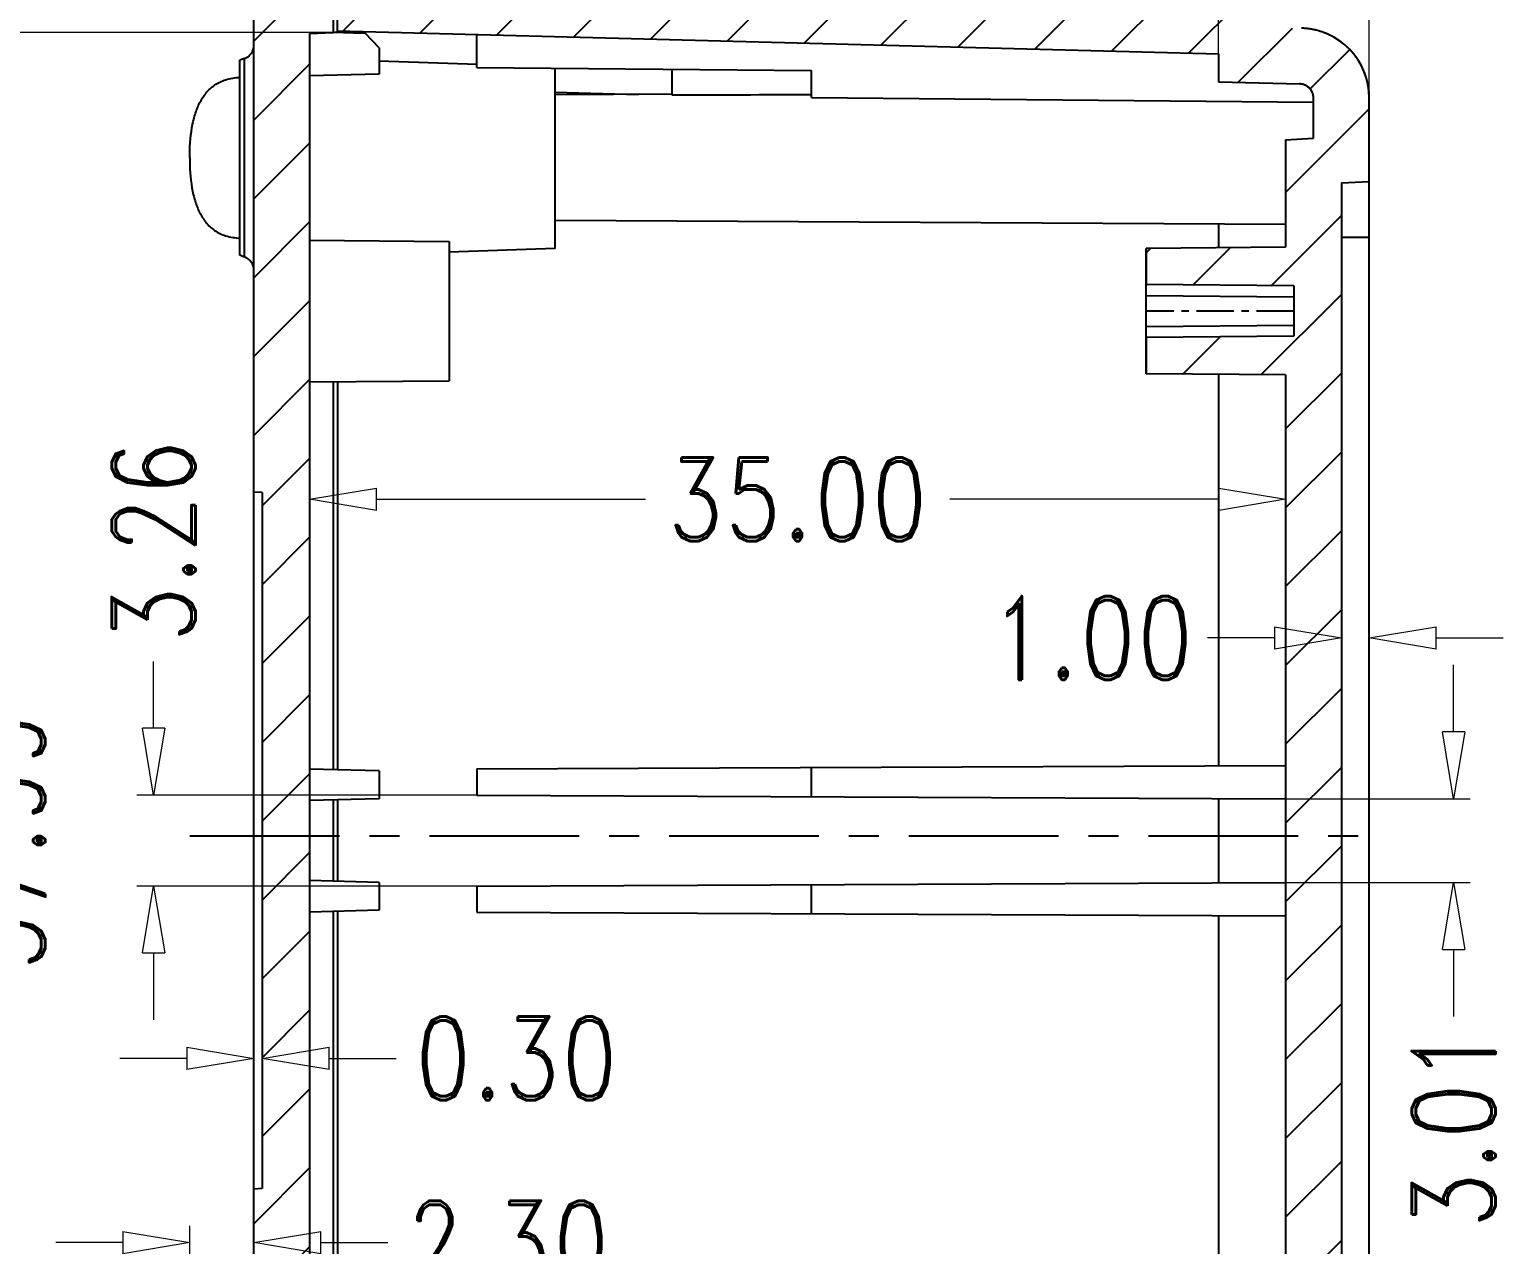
# Model space of a CAD drawing. Header units: millimetres. Extents: x 1751 to 2112, y -224 to 27.
# Drawn here: x 1785.1 to 1838.2, y -53 to -9.5 of the extents above; entities that cross this region are included whole.
import ezdxf

# ---------------------------------------------------------------- set-up
doc = ezdxf.new("R2010")
doc.units = ezdxf.units.MM
doc.linetypes.add('CENTER', pattern=[50.8, 31.75, -6.35, 6.35, -6.35])
doc.layers.add('02___PRT_ALL_AXES', color=7, linetype='Continuous')
doc.layers.add('dim', color=3, linetype='Continuous', lineweight=9)
doc.styles.add('ROMAND', font='romand.shx', dxfattribs={"width": 0.8, "bigfont": 'gbcbig.shx'})
doc.dimstyles.new('YanXiu', dxfattribs={"dimtxt": 2.5, "dimasz": 2.2, "dimexe": 1, "dimexo": 0, "dimgap": 0.66, "dimtad": 0, "dimzin": 1, "dimdsep": 46, "dimtxsty": 'ROMAND', "dimblk": 'CLOSEDBLANK', "dimcen": 0, "dimclrd": 3, "dimclre": 3, "dimclrt": 7, "dimazin": 0, "dimtfac": 1, "dimtofl": 0, "dimtmove": 0, "dimatfit": 3, "dimldrblk": 'CLOSEDBLANK', "dimfxl": 1, "dimlwd": 5, "dimlwe": 5, "dimarcsym": 0})
pattern_1 = [(45, (1759.1047, -318.3186), (-1.414214, 1.414214), [])]

# ---------------------------------------------------------------- blocks, each defined once
blk = doc.blocks.new('_ClosedBlank')
at = {"color": 0, "linetype": 'ByBlock', "lineweight": -2}
for p, q in [((-1, 0.167), (0, 0)), ((-1, 0.167), (-1, -0.167)), ((0, 0), (-1, -0.167))]:
    blk.add_line(p, q, dxfattribs=at)
blk = doc.blocks.new('*D36')
at = {"layer": 'Defpoints', "color": 0, "transparency": 16777216}
for p in [(1795.189, -22.101), (1830.189, -21.851), (1830.189, -26.312)]:
    blk.add_point(p, dxfattribs=at)
at = {"layer": 'dim', "color": 3, "lineweight": 5, "transparency": 16777216}
for p, q in [((1795.189, -22.101), (1795.189, -26.911)), ((1830.189, -21.851), (1830.189, -26.911)), ((1797.589, -26.312), (1807.232, -26.312)), ((1827.789, -26.312), (1818.145, -26.312))]:
    blk.add_line(p, q, dxfattribs=at)
at = {"layer": 'dim', "color": 3, "lineweight": 5, "transparency": 16777216, "xscale": 2.4, "yscale": 2.4, "zscale": 2.4, "rotation": 180}
blk.add_blockref('_ClosedBlank', (1795.189, -26.312), dxfattribs=at)
at = {"layer": 'dim', "color": 3, "lineweight": 5, "transparency": 16777216, "xscale": 2.4, "yscale": 2.4, "zscale": 2.4}
blk.add_blockref('_ClosedBlank', (1830.189, -26.312), dxfattribs=at)
at = {"layer": 'dim', "color": 7, "transparency": 16777216, "insert": (1812.689, -26.312), "char_height": 3, "attachment_point": 5, "style": 'ROMAND'}
blk.add_mtext('35.00', dxfattribs=at)
blk = doc.blocks.new('*D37')
at = {"layer": 'Defpoints', "color": 0, "transparency": 16777216}
for p in [(1793.489, -46.373), (1793.189, -51.058), (1793.489, -51.042)]:
    blk.add_point(p, dxfattribs=at)
at = {"layer": 'dim', "color": 3, "lineweight": 5, "transparency": 16777216}
for p, q in [((1793.189, -51.058), (1793.189, -45.773)), ((1793.489, -51.042), (1793.489, -45.773)), ((1790.789, -46.373), (1788.389, -46.373)), ((1795.889, -46.373), (1798.289, -46.373))]:
    blk.add_line(p, q, dxfattribs=at)
at = {"layer": 'dim', "color": 3, "lineweight": 5, "transparency": 16777216, "xscale": 2.4, "yscale": 2.4, "zscale": 2.4}
blk.add_blockref('_ClosedBlank', (1793.189, -46.373), dxfattribs=at)
at = {"layer": 'dim', "color": 3, "lineweight": 5, "transparency": 16777216, "xscale": 2.4, "yscale": 2.4, "zscale": 2.4, "rotation": 180}
blk.add_blockref('_ClosedBlank', (1793.489, -46.373), dxfattribs=at)
at = {"layer": 'dim', "color": 7, "transparency": 16777216, "insert": (1802.603, -46.373), "char_height": 3, "attachment_point": 5, "style": 'ROMAND'}
blk.add_mtext('0.30', dxfattribs=at)
blk = doc.blocks.new('*D38')
at = {"layer": 'Defpoints', "color": 0, "transparency": 16777216}
for p in [(1832.189, -31.283), (1832.189, -33.008), (1833.189, -33.008)]:
    blk.add_point(p, dxfattribs=at)
at = {"layer": 'dim', "color": 3, "lineweight": 5, "transparency": 16777216}
for p, q in [((1832.189, -33.008), (1832.189, -30.683)), ((1833.189, -33.008), (1833.189, -30.683)), ((1829.789, -31.283), (1827.389, -31.283)), ((1835.589, -31.283), (1837.989, -31.283))]:
    blk.add_line(p, q, dxfattribs=at)
at = {"layer": 'dim', "color": 3, "lineweight": 5, "transparency": 16777216, "xscale": 2.4, "yscale": 2.4, "zscale": 2.4}
blk.add_blockref('_ClosedBlank', (1832.189, -31.283), dxfattribs=at)
at = {"layer": 'dim', "color": 3, "lineweight": 5, "transparency": 16777216, "xscale": 2.4, "yscale": 2.4, "zscale": 2.4, "rotation": 180}
blk.add_blockref('_ClosedBlank', (1833.189, -31.283), dxfattribs=at)
at = {"layer": 'dim', "color": 7, "transparency": 16777216, "insert": (1823.246, -31.283), "char_height": 3, "attachment_point": 5, "style": 'ROMAND'}
blk.add_mtext('1.00', dxfattribs=at)
blk = doc.blocks.new('*D39')
at = {"layer": 'Defpoints', "color": 0, "transparency": 16777216}
for p in [(1827.78, -4.522), (1796.189, -8.428), (1827.78, -10.333)]:
    blk.add_point(p, dxfattribs=at)
at = {"layer": 'dim', "color": 3, "lineweight": 5, "transparency": 16777216}
for p, q in [((1796.189, -8.428), (1796.189, -3.923)), ((1827.78, -10.333), (1827.78, -3.923)), ((1798.589, -4.522), (1806.585, -4.522)), ((1825.38, -4.522), (1817.384, -4.522))]:
    blk.add_line(p, q, dxfattribs=at)
at = {"layer": 'dim', "color": 3, "lineweight": 5, "transparency": 16777216, "xscale": 2.4, "yscale": 2.4, "zscale": 2.4, "rotation": 180}
blk.add_blockref('_ClosedBlank', (1796.189, -4.522), dxfattribs=at)
at = {"layer": 'dim', "color": 3, "lineweight": 5, "transparency": 16777216, "xscale": 2.4, "yscale": 2.4, "zscale": 2.4}
blk.add_blockref('_ClosedBlank', (1827.78, -4.522), dxfattribs=at)
at = {"layer": 'dim', "color": 7, "transparency": 16777216, "insert": (1811.984, -4.522), "char_height": 3, "attachment_point": 5, "style": 'ROMAND'}
blk.add_mtext('31.59', dxfattribs=at)
blk = doc.blocks.new('*D40')
at = {"layer": 'Defpoints', "color": 0, "transparency": 16777216}
for p in [(1793.189, -52.98), (1793.189, -57.961), (1790.888, -63.058)]:
    blk.add_point(p, dxfattribs=at)
at = {"layer": 'dim', "color": 3, "lineweight": 5, "transparency": 16777216}
for p, q in [((1790.888, -63.058), (1790.888, -52.38)), ((1793.189, -57.961), (1793.189, -52.38)), ((1788.488, -52.98), (1786.088, -52.98)), ((1795.589, -52.98), (1797.989, -52.98))]:
    blk.add_line(p, q, dxfattribs=at)
at = {"layer": 'dim', "color": 3, "lineweight": 5, "transparency": 16777216, "xscale": 2.4, "yscale": 2.4, "zscale": 2.4}
blk.add_blockref('_ClosedBlank', (1790.888, -52.98), dxfattribs=at)
at = {"layer": 'dim', "color": 3, "lineweight": 5, "transparency": 16777216, "xscale": 2.4, "yscale": 2.4, "zscale": 2.4, "rotation": 180}
blk.add_blockref('_ClosedBlank', (1793.189, -52.98), dxfattribs=at)
at = {"layer": 'dim', "color": 7, "transparency": 16777216, "insert": (1802.303, -52.98), "char_height": 3, "attachment_point": 5, "style": 'ROMAND'}
blk.add_mtext('2.30', dxfattribs=at)
blk = doc.blocks.new('*D43')
at = {"layer": 'Defpoints', "color": 0, "transparency": 16777216}
for p in [(1789.593, -36.927), (1801.189, -36.927), (1801.189, -40.188)]:
    blk.add_point(p, dxfattribs=at)
at = {"layer": 'dim', "color": 3, "lineweight": 5, "transparency": 16777216}
for p, q in [((1789.593, -34.527), (1789.593, -32.127)), ((1801.189, -36.927), (1788.993, -36.927)), ((1801.189, -40.188), (1788.993, -40.188)), ((1789.593, -42.588), (1789.593, -44.988))]:
    blk.add_line(p, q, dxfattribs=at)
at = {"layer": 'dim', "color": 3, "lineweight": 5, "transparency": 16777216, "xscale": 2.4, "yscale": 2.4, "zscale": 2.4}
for p, rotation in [((1789.593, -36.927), 270), ((1789.593, -40.188), 90)]:
    blk.add_blockref('_ClosedBlank', p, dxfattribs=dict(at, rotation=rotation))
at = {"layer": 'dim', "color": 7, "transparency": 16777216, "insert": (1789.593, -27.813), "char_height": 3, "attachment_point": 5, "rotation": 90, "style": 'ROMAND'}
blk.add_mtext('3.26', dxfattribs=at)
blk = doc.blocks.new('*D44')
at = {"layer": 'Defpoints', "color": 0, "transparency": 16777216}
for p in [(1830.189, -37.053), (1836.21, -37.053), (1830.189, -40.062)]:
    blk.add_point(p, dxfattribs=at)
at = {"layer": 'dim', "color": 3, "lineweight": 5, "transparency": 16777216}
for p, q in [((1836.21, -34.653), (1836.21, -32.253)), ((1830.189, -37.053), (1836.809, -37.053)), ((1830.189, -40.062), (1836.809, -40.062)), ((1836.21, -42.462), (1836.21, -44.862))]:
    blk.add_line(p, q, dxfattribs=at)
at = {"layer": 'dim', "color": 3, "lineweight": 5, "transparency": 16777216, "xscale": 2.4, "yscale": 2.4, "zscale": 2.4}
for p, rotation in [((1836.21, -37.053), 270), ((1836.21, -40.062), 90)]:
    blk.add_blockref('_ClosedBlank', p, dxfattribs=dict(at, rotation=rotation))
at = {"layer": 'dim', "color": 7, "transparency": 16777216, "insert": (1836.21, -48.833), "char_height": 3, "attachment_point": 5, "rotation": 90, "style": 'ROMAND'}
blk.add_mtext('3.01', dxfattribs=at)
blk = doc.blocks.new('*D45')
at = {"layer": 'Defpoints', "color": 0, "transparency": 16777216}
for p in [(1796.187, -9.563), (1784.209, -67.554), (1796.189, -67.554)]:
    blk.add_point(p, dxfattribs=at)
at = {"layer": 'dim', "color": 3, "lineweight": 5, "transparency": 16777216}
for p, q in [((1796.187, -9.563), (1783.61, -9.563)), ((1784.209, -11.963), (1784.209, -33.159)), ((1784.209, -65.154), (1784.209, -43.958)), ((1796.189, -67.554), (1783.61, -67.554))]:
    blk.add_line(p, q, dxfattribs=at)
at = {"layer": 'dim', "color": 3, "lineweight": 5, "transparency": 16777216, "xscale": 2.4, "yscale": 2.4, "zscale": 2.4}
for p, rotation in [((1784.209, -9.563), 90), ((1784.209, -67.554), 270)]:
    blk.add_blockref('_ClosedBlank', p, dxfattribs=dict(at, rotation=rotation))
at = {"layer": 'dim', "color": 7, "transparency": 16777216, "insert": (1784.209, -38.558), "char_height": 3, "attachment_point": 5, "rotation": 90, "style": 'ROMAND'}
blk.add_mtext('57.99', dxfattribs=at)
blk = doc.blocks.new('*D49')
at = {"layer": 'Defpoints', "color": 0, "transparency": 16777216}
for p in [(1833.189, -0.022), (1796.189, -8.428), (1833.189, -11.91)]:
    blk.add_point(p, dxfattribs=at)
at = {"layer": 'dim', "color": 3, "lineweight": 5, "transparency": 16777216}
for p, q in [((1796.189, -8.428), (1796.189, 0.577)), ((1833.189, -11.91), (1833.189, 0.577)), ((1798.589, -0.022), (1809.232, -0.022)), ((1830.789, -0.022), (1820.145, -0.022))]:
    blk.add_line(p, q, dxfattribs=at)
at = {"layer": 'dim', "color": 3, "lineweight": 5, "transparency": 16777216, "xscale": 2.4, "yscale": 2.4, "zscale": 2.4, "rotation": 180}
blk.add_blockref('_ClosedBlank', (1796.189, -0.022), dxfattribs=at)
at = {"layer": 'dim', "color": 3, "lineweight": 5, "transparency": 16777216, "xscale": 2.4, "yscale": 2.4, "zscale": 2.4}
blk.add_blockref('_ClosedBlank', (1833.189, -0.022), dxfattribs=at)
at = {"layer": 'dim', "color": 7, "transparency": 16777216, "insert": (1814.689, -0.022), "char_height": 3, "attachment_point": 5, "style": 'ROMAND'}
blk.add_mtext('37.00', dxfattribs=at)

msp = doc.modelspace()

# ---------------------------------------------------------------- hatches: boundary and pattern name
at = {"linetype": 'Continuous'}
h = msp.add_hatch(dxfattribs=at)
h.set_pattern_fill('DEFAULT__6', color=5, scale=2, angle=45, style=0, pattern_type=0)
h.set_pattern_definition(pattern_1)
edge = h.paths.add_edge_path()
edge.add_line((1798.189, -70.083), (1798.189, -68.857))
edge.add_spline(control_points=[(1798.189, -70.083), (1798.189, -70.657), (1797.788, -71.068), (1797.215, -71.083)], knot_values=[0, 0, 0, 0, 1, 1, 1, 1], weights=[1, 0.810868, 0.810868, 1], degree=3, periodic=0)
edge.add_line((1797.215, -71.083), (1794.728, -71.148))
edge.add_spline(control_points=[(1793.189, -69.649), (1793.189, -70.546), (1793.831, -71.172), (1794.728, -71.148)], knot_values=[0, 0, 0, 0, 1, 1, 1, 1], weights=[1, 0.798527, 0.798527, 1], degree=3, periodic=0)
edge.add_line((1793.189, -69.649), (1793.189, -51.058))
edge.add_line((1793.489, -51.042), (1793.189, -51.058))
edge.add_line((1793.489, -26.073), (1793.489, -51.042))
edge.add_line((1793.489, -26.073), (1793.189, -26.058))
edge.add_line((1793.189, -26.058), (1793.189, -7.466))
edge.add_spline(control_points=[(1793.189, -7.466), (1793.189, -6.569), (1793.831, -5.943), (1794.728, -5.967)], knot_values=[0, 0, 0, 0, 1, 1, 1, 1], weights=[1, 0.798527, 0.798527, 1], degree=3, periodic=0)
edge.add_line((1797.215, -6.032), (1794.728, -5.967))
edge.add_spline(control_points=[(1798.189, -7.032), (1798.189, -6.458), (1797.788, -6.047), (1797.215, -6.032)], knot_values=[0, 0, 0, 0, 1, 1, 1, 1], weights=[1, 0.810868, 0.810868, 1], degree=3, periodic=0)
edge.add_line((1798.189, -8.258), (1798.189, -7.032))
edge.add_line((1797.189, -8.293), (1798.189, -8.258))
edge.add_line((1797.189, -8.293), (1797.189, -7.607))
edge.add_line((1797.189, -7.607), (1796.509, -7.607))
edge.add_line((1796.509, -7.607), (1796.039, -8.027))
edge.add_line((1796.039, -8.027), (1796.039, -9.558))
edge.add_line((1795.189, -9.602), (1796.039, -9.558))
edge.add_line((1795.189, -9.602), (1795.189, -67.513))
edge.add_line((1795.189, -67.513), (1796.039, -67.558))
edge.add_line((1796.039, -67.558), (1796.039, -69.088))
edge.add_line((1796.039, -69.088), (1796.509, -69.508))
edge.add_line((1796.509, -69.508), (1797.189, -69.508))
edge.add_line((1797.189, -69.508), (1797.189, -68.822))
edge.add_line((1797.189, -68.822), (1798.189, -68.857))
h = msp.add_hatch(dxfattribs=at)
h.set_pattern_fill('DEFAULT__5', color=5, scale=2, angle=45, style=0, pattern_type=0)
h.set_pattern_definition(pattern_1)
edge = h.paths.add_edge_path()
edge.add_line((1798.189, -69.558), (1798.189, -68.757))
edge.add_line((1798.189, -68.757), (1797.139, -68.72))
edge.add_line((1797.139, -68.72), (1797.139, -69.22))
edge.add_line((1797.139, -69.22), (1796.789, -69.22))
edge.add_line((1796.789, -69.22), (1796.189, -68.687))
edge.add_line((1796.189, -68.687), (1796.189, -67.609))
edge.add_line((1796.189, -67.609), (1827.78, -66.782))
edge.add_line((1827.78, -65.782), (1827.78, -66.782))
edge.add_line((1827.78, -65.782), (1830.702, -65.705))
edge.add_spline(control_points=[(1831.189, -65.205), (1831.189, -65.492), (1830.988, -65.698), (1830.702, -65.705)], knot_values=[0, 0, 0, 0, 1, 1, 1, 1], weights=[1, 0.810868, 0.810868, 1], degree=3, periodic=0)
edge.add_line((1831.189, -65.205), (1831.189, -63.758))
edge.add_line((1830.189, -63.705), (1831.189, -63.758))
edge.add_line((1830.189, -59.851), (1830.189, -63.705))
edge.add_line((1830.189, -59.851), (1825.189, -59.808))
edge.add_line((1825.189, -58.508), (1825.189, -59.808))
edge.add_line((1830.489, -58.461), (1825.189, -58.508))
edge.add_line((1830.489, -56.654), (1830.489, -58.461))
edge.add_line((1830.489, -56.654), (1825.189, -56.608))
edge.add_line((1825.189, -55.308), (1825.189, -56.608))
edge.add_line((1830.189, -55.264), (1825.189, -55.308))
edge.add_line((1830.189, -21.851), (1830.189, -55.264))
edge.add_line((1830.189, -21.851), (1825.189, -21.808))
edge.add_line((1825.189, -20.508), (1825.189, -21.808))
edge.add_line((1830.489, -20.461), (1825.189, -20.508))
edge.add_line((1830.489, -18.654), (1830.489, -20.461))
edge.add_line((1830.489, -18.654), (1825.189, -18.608))
edge.add_line((1825.189, -17.308), (1825.189, -18.608))
edge.add_line((1830.189, -17.264), (1825.189, -17.308))
edge.add_line((1830.189, -13.41), (1830.189, -17.264))
edge.add_line((1830.189, -13.41), (1831.189, -13.357))
edge.add_line((1831.189, -13.357), (1831.189, -11.91))
edge.add_spline(control_points=[(1831.189, -11.91), (1831.189, -11.623), (1830.988, -11.417), (1830.702, -11.41)], knot_values=[0, 0, 0, 0, 1, 1, 1, 1], weights=[1, 0.810868, 0.810868, 1], degree=3, periodic=0)
edge.add_line((1827.78, -11.333), (1830.702, -11.41))
edge.add_line((1827.78, -10.333), (1827.78, -11.333))
edge.add_line((1796.189, -9.506), (1827.78, -10.333))
edge.add_line((1796.189, -9.506), (1796.189, -8.428))
edge.add_line((1796.189, -8.428), (1796.789, -7.895))
edge.add_line((1796.789, -7.895), (1797.139, -7.895))
edge.add_line((1797.139, -7.895), (1797.139, -8.395))
edge.add_line((1798.189, -8.358), (1797.139, -8.395))
edge.add_line((1798.189, -8.358), (1798.189, -7.558))
edge.add_line((1798.189, -7.558), (1829.293, -8.372))
edge.add_spline(control_points=[(1829.293, -8.372), (1829.58, -8.38), (1829.78, -8.585), (1829.78, -8.872)], knot_values=[0, 0, 0, 0, 1, 1, 1, 1], weights=[1, 0.810868, 0.810868, 1], degree=3, periodic=0)
edge.add_line((1829.78, -8.872), (1829.78, -9.385))
edge.add_line((1829.78, -9.385), (1830.754, -9.411))
edge.add_spline(control_points=[(1833.189, -11.91), (1833.189, -10.476), (1832.188, -9.448), (1830.754, -9.411)], knot_values=[0, 0, 0, 0, 1, 1, 1, 1], weights=[1, 0.810868, 0.810868, 1], degree=3, periodic=0)
edge.add_line((1833.189, -14.91), (1833.189, -11.91))
edge.add_line((1832.189, -14.962), (1833.189, -14.91))
edge.add_line((1832.189, -14.962), (1832.189, -62.153))
edge.add_line((1832.189, -62.153), (1833.189, -62.205))
edge.add_line((1833.189, -65.205), (1833.189, -62.205))
edge.add_spline(control_points=[(1833.189, -65.205), (1833.189, -66.64), (1832.188, -67.667), (1830.754, -67.704)], knot_values=[0, 0, 0, 0, 1, 1, 1, 1], weights=[1, 0.810868, 0.810868, 1], degree=3, periodic=0)
edge.add_line((1829.78, -67.73), (1830.754, -67.704))
edge.add_line((1829.78, -67.73), (1829.78, -68.243))
edge.add_spline(control_points=[(1829.293, -68.743), (1829.58, -68.736), (1829.78, -68.53), (1829.78, -68.243)], knot_values=[0, 0, 0, 0, 1, 1, 1, 1], weights=[1, 0.810868, 0.810868, 1], degree=3, periodic=0)
edge.add_line((1798.189, -69.558), (1829.293, -68.743))

# ---------------------------------------------------------------- linework, layer by layer
at = {"color": 7, "linetype": 'Continuous'}
for p, q in [((1793.189, -69.649), (1793.189, -7.466)), ((1793.189, -26.058), (1793.189, -7.466)), ((1796.039, -8.027), (1796.039, -9.558)), ((1796.039, -8.027), (1796.039, -9.558)), ((1796.189, -9.558), (1796.189, -8.428)), ((1796.189, -9.506), (1796.189, -8.428)), ((1796.189, -9.506), (1827.78, -10.333)), ((1796.189, -9.506), (1827.78, -10.333)), ((1795.189, -9.602), (1796.039, -9.558)), ((1795.189, -9.602), (1796.039, -9.558)), ((1795.189, -9.602), (1795.189, -67.513)), ((1795.189, -9.602), (1795.189, -67.513)), ((1796.187, -9.563), (1796.039, -9.558)), ((1797.689, -10.113), (1797.189, -9.596)), ((1801.189, -10.824), (1801.189, -9.637)), ((1792.86, -10.495), (1792.689, -10.558)), ((1792.689, -17.557), (1792.689, -10.558)), ((1792.86, -17.62), (1792.86, -10.495)), ((1797.689, -10.113), (1797.689, -11.056)), ((1801.193, -10.71), (1797.689, -10.588)), ((1827.78, -10.333), (1827.78, -11.333)), ((1827.78, -10.333), (1827.78, -11.333)), ((1797.689, -11.056), (1795.189, -11.121)), ((1801.189, -10.824), (1813.189, -10.928)), ((1803.989, -17.308), (1803.989, -10.848)), ((1808.189, -11.817), (1808.189, -10.885)), ((1813.189, -11.901), (1813.189, -10.928)), ((1827.78, -11.333), (1830.702, -11.41)), ((1827.78, -11.333), (1830.702, -11.41)), ((1803.989, -11.709), (1806.978, -11.788)), ((1808.189, -11.781), (1803.989, -11.803)), ((1813.189, -11.901), (1831.189, -12.058)), ((1831.189, -13.357), (1831.189, -11.91)), ((1831.189, -13.357), (1831.189, -11.91)), ((1833.189, -65.205), (1833.189, -11.91)), ((1833.189, -14.91), (1833.189, -11.91)), ((1830.189, -13.41), (1831.189, -13.357)), ((1830.189, -13.41), (1831.189, -13.357)), ((1830.189, -13.41), (1830.189, -17.264)), ((1830.189, -13.41), (1830.189, -17.264)), ((1832.189, -14.962), (1833.189, -14.91)), ((1832.189, -14.962), (1833.189, -14.91)), ((1832.189, -14.962), (1832.189, -62.153)), ((1832.189, -14.962), (1832.189, -62.153)), ((1830.189, -16.449), (1803.989, -16.312)), ((1827.78, -16.436), (1827.78, -17.285)), ((1832.189, -16.91), (1833.189, -16.91)), ((1795.189, -17.014), (1800.189, -17.058)), ((1800.189, -17.058), (1800.189, -22.057)), ((1803.989, -17.308), (1800.189, -17.44)), ((1830.189, -17.264), (1825.189, -17.308)), ((1830.189, -17.264), (1825.189, -17.308)), ((1825.189, -21.808), (1825.189, -17.308)), ((1825.189, -17.308), (1825.189, -18.608)), ((1792.86, -17.62), (1792.689, -17.558)), ((1830.489, -18.654), (1825.189, -18.608)), ((1830.489, -18.654), (1825.189, -18.608)), ((1830.489, -19.054), (1825.189, -19.008)), ((1830.489, -18.654), (1830.489, -20.461)), ((1830.489, -18.654), (1830.489, -20.461)), ((1825.189, -20.108), (1830.489, -20.061)), ((1830.489, -20.461), (1825.189, -20.508)), ((1830.489, -20.461), (1825.189, -20.508)), ((1825.189, -20.508), (1825.189, -21.808)), ((1795.189, -22.101), (1800.189, -22.058)), ((1796.039, -22.094), (1796.039, -36.014)), ((1796.189, -22.092), (1796.189, -36.014)), ((1830.189, -21.851), (1825.189, -21.808)), ((1830.189, -21.851), (1825.189, -21.808)), ((1827.78, -21.83), (1827.78, -35.872)), ((1830.189, -21.851), (1830.189, -55.264)), ((1830.189, -21.851), (1830.189, -55.264)), ((1793.489, -26.073), (1793.189, -26.058)), ((1793.489, -26.073), (1793.189, -26.058)), ((1793.489, -26.073), (1793.489, -51.042)), ((1793.489, -26.073), (1793.489, -51.042)), ((1797.689, -36.058), (1795.189, -35.992)), ((1797.689, -36.058), (1797.689, -37.058)), ((1801.189, -35.988), (1830.189, -35.862)), ((1801.189, -35.988), (1801.189, -36.927)), ((1813.189, -36.979), (1813.189, -35.936)), ((1797.689, -37.058), (1795.189, -37.123)), ((1796.039, -37.101), (1796.039, -40.014)), ((1796.189, -37.101), (1796.189, -40.014)), ((1801.189, -36.927), (1830.189, -37.053)), ((1827.78, -37.043), (1827.78, -40.072)), ((1797.689, -40.058), (1795.189, -39.992)), ((1797.689, -40.058), (1797.689, -41.058)), ((1801.189, -40.188), (1830.189, -40.062)), ((1801.189, -40.188), (1801.189, -41.127)), ((1813.189, -41.179), (1813.189, -40.136)), ((1797.689, -41.058), (1795.189, -41.123)), ((1796.039, -41.101), (1796.039, -55.021)), ((1796.189, -41.101), (1796.189, -55.023)), ((1801.189, -41.127), (1830.189, -41.253)), ((1827.78, -41.243), (1827.78, -55.285)), ((1793.489, -51.042), (1793.189, -51.058)), ((1793.489, -51.042), (1793.189, -51.058)), ((1793.189, -69.649), (1793.189, -51.058))]:
    msp.add_line(p, q, dxfattribs=at)
at = {"color": 1, "linetype": 'CENTER', "ltscale": 0.0424}
msp.add_line((1830.489, -19.558), (1825.189, -19.558), dxfattribs=at)
at = {"color": 1, "linetype": 'CENTER', "ltscale": 0.169201}
msp.add_line((1790.888, -38.386), (1833.189, -38.386), dxfattribs=at)
at = {"color": 7, "linetype": 'Continuous'}
for centre, radius, start, end in [((1830.689, -11.91), 2.5, 0, 88.5), ((1792.689, -10.025), 0.5, 290, 0), ((1830.689, -11.91), 0.5, 0, 88.5), ((1792.689, -18.09), 0.5, 0, 70)]:
    msp.add_arc(centre, radius, start, end, dxfattribs=at)
msp.add_ellipse((1981.086, -14.058), major_axis=(364.561, 0), ratio=0.006982, start_param=2.049409, end_param=2.064923, dxfattribs=at)
for points, start_tangent, end_tangent in [([(1833.189, -11.91), (1833.188, -11.882), (1833.188, -11.855), (1833.187, -11.828), (1833.186, -11.8), (1833.185, -11.772), (1833.183, -11.744), (1833.181, -11.716), (1833.179, -11.688), (1833.176, -11.66), (1833.173, -11.632), (1833.17, -11.604), (1833.166, -11.575), (1833.162, -11.547), (1833.158, -11.518), (1833.153, -11.49), (1833.148, -11.461), (1833.143, -11.433), (1833.137, -11.404), (1833.131, -11.375), (1833.124, -11.347), (1833.118, -11.318), (1833.11, -11.289), (1833.103, -11.261), (1833.095, -11.232), (1833.087, -11.203), (1833.078, -11.174), (1833.069, -11.146), (1833.06, -11.117), (1833.05, -11.088), (1833.04, -11.06), (1833.029, -11.031), (1833.018, -11.003), (1833.007, -10.975), (1832.995, -10.946), (1832.983, -10.918), (1832.971, -10.89), (1832.958, -10.862), (1832.945, -10.834), (1832.932, -10.806), (1832.918, -10.778), (1832.904, -10.751), (1832.889, -10.723), (1832.874, -10.696), (1832.859, -10.669), (1832.843, -10.642), (1832.827, -10.615), (1832.811, -10.588), (1832.794, -10.561), (1832.777, -10.535), (1832.759, -10.509), (1832.741, -10.483), (1832.723, -10.457), (1832.705, -10.431), (1832.686, -10.406), (1832.667, -10.381), (1832.647, -10.356), (1832.627, -10.331), (1832.607, -10.307), (1832.586, -10.282), (1832.566, -10.259), (1832.545, -10.235), (1832.523, -10.211), (1832.501, -10.188), (1832.479, -10.165), (1832.457, -10.143), (1832.434, -10.12), (1832.412, -10.098), (1832.388, -10.077), (1832.365, -10.055), (1832.341, -10.034), (1832.317, -10.013), (1832.293, -9.993), (1832.269, -9.973), (1832.244, -9.953), (1832.219, -9.933), (1832.194, -9.914), (1832.169, -9.895), (1832.143, -9.877), (1832.118, -9.859), (1832.092, -9.841), (1832.066, -9.823), (1832.039, -9.806), (1832.013, -9.789), (1831.986, -9.773), (1831.959, -9.757), (1831.932, -9.741), (1831.905, -9.726), (1831.878, -9.711), (1831.851, -9.696), (1831.823, -9.682), (1831.796, -9.668), (1831.768, -9.655), (1831.74, -9.642), (1831.712, -9.629), (1831.684, -9.617), (1831.656, -9.605), (1831.628, -9.593), (1831.6, -9.582), (1831.571, -9.571), (1831.543, -9.56), (1831.515, -9.55), (1831.486, -9.54), (1831.458, -9.531), (1831.429, -9.522), (1831.401, -9.513), (1831.372, -9.505), (1831.344, -9.497), (1831.315, -9.49), (1831.287, -9.482), (1831.258, -9.476), (1831.23, -9.469), (1831.201, -9.463), (1831.173, -9.457), (1831.145, -9.452), (1831.116, -9.447), (1831.088, -9.442), (1831.06, -9.437), (1831.031, -9.433), (1831.003, -9.43), (1830.975, -9.426), (1830.947, -9.423), (1830.919, -9.42), (1830.892, -9.418), (1830.864, -9.416), (1830.836, -9.414), (1830.809, -9.413), (1830.781, -9.412), (1830.754, -9.411)], (0, 1), (-0.999657, 0.026177)), ([(1797.189, -9.596), (1796.614, -9.577), (1796.187, -9.563)], (-0.999391, 0.034899), (-0.999425, 0.033915)), ([(1831.189, -11.91), (1831.189, -11.904), (1831.188, -11.899), (1831.188, -11.893), (1831.188, -11.888), (1831.188, -11.882), (1831.188, -11.877), (1831.187, -11.871), (1831.187, -11.865), (1831.186, -11.86), (1831.186, -11.854), (1831.185, -11.849), (1831.184, -11.843), (1831.183, -11.837), (1831.182, -11.832), (1831.182, -11.826), (1831.181, -11.82), (1831.179, -11.814), (1831.178, -11.809), (1831.177, -11.803), (1831.176, -11.797), (1831.174, -11.791), (1831.173, -11.786), (1831.171, -11.78), (1831.17, -11.774), (1831.168, -11.768), (1831.166, -11.763), (1831.165, -11.757), (1831.163, -11.751), (1831.161, -11.746), (1831.159, -11.74), (1831.157, -11.734), (1831.155, -11.728), (1831.152, -11.723), (1831.15, -11.717), (1831.148, -11.711), (1831.145, -11.706), (1831.143, -11.7), (1831.14, -11.695), (1831.137, -11.689), (1831.134, -11.683), (1831.132, -11.678), (1831.129, -11.672), (1831.126, -11.667), (1831.123, -11.662), (1831.119, -11.656), (1831.116, -11.651), (1831.113, -11.645), (1831.11, -11.64), (1831.106, -11.635), (1831.103, -11.63), (1831.099, -11.624), (1831.096, -11.619), (1831.092, -11.614), (1831.088, -11.609), (1831.084, -11.604), (1831.08, -11.599), (1831.076, -11.594), (1831.072, -11.589), (1831.068, -11.584), (1831.064, -11.58), (1831.06, -11.575), (1831.056, -11.57), (1831.051, -11.565), (1831.047, -11.561), (1831.042, -11.556), (1831.038, -11.552), (1831.033, -11.548), (1831.029, -11.543), (1831.024, -11.539), (1831.019, -11.535), (1831.014, -11.53), (1831.01, -11.526), (1831.005, -11.522), (1831, -11.518), (1830.995, -11.514), (1830.99, -11.511), (1830.985, -11.507), (1830.98, -11.503), (1830.974, -11.5), (1830.969, -11.496), (1830.964, -11.492), (1830.959, -11.489), (1830.953, -11.486), (1830.948, -11.482), (1830.943, -11.479), (1830.937, -11.476), (1830.932, -11.473), (1830.927, -11.47), (1830.921, -11.467), (1830.916, -11.464), (1830.91, -11.461), (1830.904, -11.459), (1830.899, -11.456), (1830.893, -11.454), (1830.888, -11.451), (1830.882, -11.449), (1830.876, -11.446), (1830.871, -11.444), (1830.865, -11.442), (1830.86, -11.44), (1830.854, -11.438), (1830.848, -11.436), (1830.842, -11.434), (1830.837, -11.432), (1830.831, -11.431), (1830.825, -11.429), (1830.82, -11.427), (1830.814, -11.426), (1830.808, -11.424), (1830.803, -11.423), (1830.797, -11.422), (1830.791, -11.42), (1830.785, -11.419), (1830.78, -11.418), (1830.774, -11.417), (1830.768, -11.416), (1830.763, -11.415), (1830.757, -11.415), (1830.752, -11.414), (1830.746, -11.413), (1830.74, -11.412), (1830.735, -11.412), (1830.729, -11.411), (1830.724, -11.411), (1830.718, -11.411), (1830.713, -11.41), (1830.707, -11.41), (1830.702, -11.41)], (0, 1), (-0.999657, 0.026177))]:
    msp.add_spline(points, degree=3, dxfattribs=dict(at, start_tangent=start_tangent, end_tangent=end_tangent))
at = {"layer": '02___PRT_ALL_AXES', "color": 7, "linetype": 'Continuous'}
for points, start_tangent, end_tangent in [([(1790.888, -14.058), (1790.97, -12.981), (1791.08, -12.51), (1791.246, -12.092), (1791.475, -11.736), (1791.781, -11.454), (1792.178, -11.259), (1792.689, -11.175)], (0, 1), (0.999391, 0.034899)), ([(1790.888, -14.058), (1790.97, -15.134), (1791.08, -15.605), (1791.246, -16.023), (1791.475, -16.379), (1791.781, -16.662), (1792.178, -16.856), (1792.689, -16.94)], (0, -1), (0.999391, -0.034899))]:
    msp.add_spline(points, degree=3, dxfattribs=dict(at, start_tangent=start_tangent, end_tangent=end_tangent))

# ---------------------------------------------------------------- dimensions: what is measured, and where the dimension line sits
at = {"layer": 'dim'}
for base, p1, p2, picture, middle in [((1833.189, -0.022), (1796.189, -8.428), (1833.189, -11.91), '*D49', (1814.689, -0.022)), ((1827.78, -4.522), (1796.189, -8.428), (1827.78, -10.333), '*D39', (1811.984, -4.522)), ((1830.189, -26.312), (1795.189, -22.101), (1830.189, -21.851), '*D36', (1812.689, -26.312)), ((1832.189, -31.283), (1833.189, -33.008), (1832.189, -33.008), '*D38', (1823.246, -31.283)), ((1793.489, -46.373), (1793.189, -51.058), (1793.489, -51.042), '*D37', (1802.603, -46.373)), ((1793.189, -52.98), (1790.888, -63.058), (1793.189, -57.961), '*D40', (1802.303, -52.98))]:
    dim = msp.add_linear_dim(base=base, p1=p1, p2=p2, dimstyle='YanXiu', override={"dimtxt": 3, "dimasz": 2.4, "dimexe": 0.5997, "dimgap": 0.5997}, dxfattribs=at)
    dim.commit()
    dim.dimension.update_dxf_attribs({"geometry": picture, "text_midpoint": middle})
for base, p1, p2, picture, middle in [((1784.209, -67.554), (1796.187, -9.563), (1796.189, -67.554), '*D45', (1784.209, -38.558)), ((1789.593, -36.927), (1801.189, -40.188), (1801.189, -36.927), '*D43', (1789.593, -27.813))]:
    dim = msp.add_linear_dim(base=base, p1=p1, p2=p2, angle=90, dimstyle='YanXiu', override={"dimtxt": 3, "dimasz": 2.4, "dimexe": 0.5997, "dimgap": 0.5997}, dxfattribs=at)
    dim.commit()
    dim.dimension.update_dxf_attribs({"geometry": picture, "text_midpoint": middle})
dim = msp.add_linear_dim(base=(1836.21, -37.053), p1=(1830.189, -40.062), p2=(1830.189, -37.053), angle=90, dimstyle='YanXiu', override={"dimtxt": 3, "dimasz": 2.4, "dimexe": 0.5997, "dimgap": 0.5997}, dxfattribs=at)
dim.commit()
dim.dimension.update_dxf_attribs({"geometry": '*D44', "text_midpoint": (1836.21, -48.833), "dimtype": 160})

doc.saveas('drawing.dxf')
